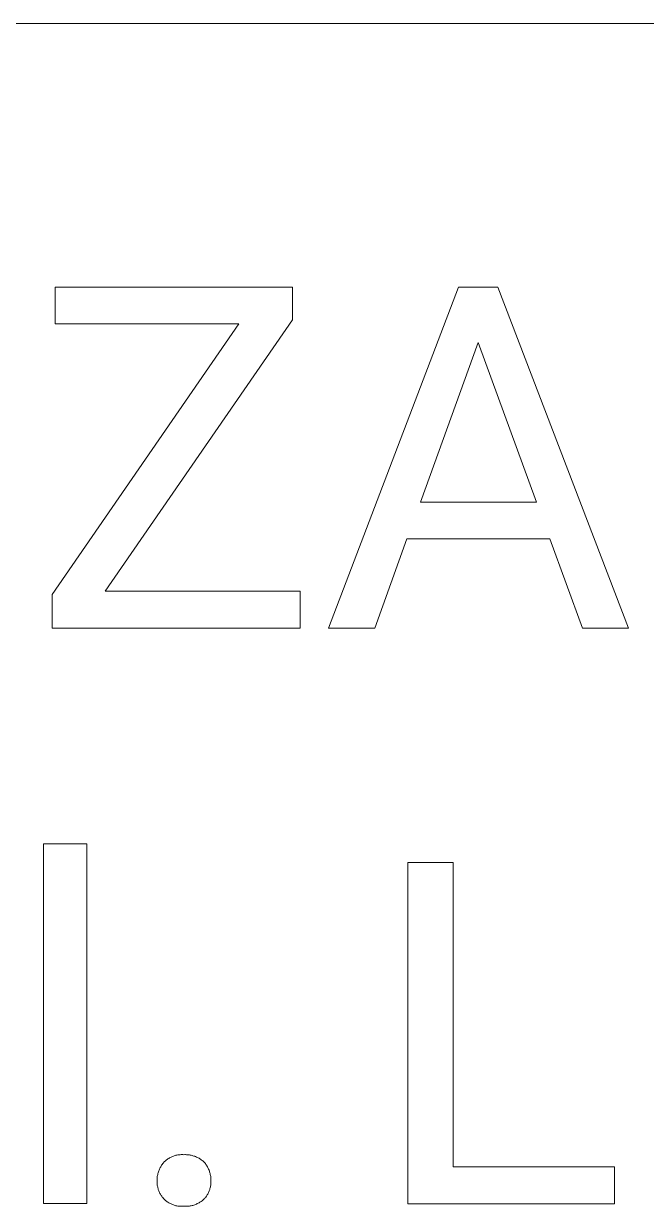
# Model space of a CAD drawing. Header units: millimetres. Extents: x 1102 to 5170, y 19 to 2862.
# Drawn here: x 3914.5 to 3984.8, y 340.7 to 474.3 of the extents above; entities that cross this region are included whole.
import ezdxf

# ---------------------------------------------------------------- set-up
doc = ezdxf.new("R2010")
doc.units = ezdxf.units.MM
doc.header["$MEASUREMENT"] = 0
doc.layers.add('Domyślny', color=7, linetype='Continuous', true_color=0x000000)

msp = doc.modelspace()

# ---------------------------------------------------------------- linework, layer by layer
at = {"layer": 'Domyślny', "color": 18, "lineweight": 15, "true_color": 0x000000}
for p, q in [((5166.08, 474.27), (3632.56, 474.27)), ((3918, 440.35), (3918, 444.51)), ((3918, 444.51), (3944.85, 444.51)), ((3944.85, 444.51), (3944.85, 440.81)), ((3948.89, 405.99), (3963.61, 444.51)), ((3963.61, 444.51), (3968.05, 444.51)), ((3968.05, 444.51), (3982.79, 405.99)), ((3917.66, 409.8), (3938.76, 440.35)), ((3938.76, 440.35), (3918, 440.35)), ((3944.85, 440.81), (3923.66, 410.14)), ((3965.83, 438.24), (3959.3, 420.22)), ((3972.4, 420.22), (3965.83, 438.24)), ((3959.3, 420.22), (3972.4, 420.22)), ((3957.77, 416.07), (3954.14, 405.99)), ((3973.9, 416.07), (3957.77, 416.07)), ((3977.59, 405.99), (3973.9, 416.07)), ((3917.66, 405.98), (3917.66, 409.8)), ((3923.66, 410.14), (3945.7, 410.14)), ((3945.7, 410.14), (3945.7, 405.98)), ((3945.7, 405.98), (3917.66, 405.98)), ((3954.14, 405.99), (3948.89, 405.99)), ((3982.79, 405.99), (3977.59, 405.99)), ((3916.7, 340.97), (3916.7, 381.61)), ((3916.7, 381.61), (3921.59, 381.61)), ((3921.59, 381.61), (3921.59, 340.97)), ((3957.87, 340.96), (3957.87, 379.49)), ((3957.87, 379.49), (3962.98, 379.49)), ((3962.98, 379.49), (3962.98, 345.12)), ((3930.68, 345.97), (3930.76, 346.03)), ((3930.76, 346.03), (3930.85, 346.08)), ((3930.85, 346.08), (3930.93, 346.13)), ((3930.93, 346.13), (3931.02, 346.18)), ((3931.02, 346.18), (3931.11, 346.22)), ((3931.11, 346.22), (3931.2, 346.27)), ((3931.2, 346.27), (3931.29, 346.3)), ((3931.29, 346.3), (3931.38, 346.34)), ((3931.38, 346.34), (3931.48, 346.37)), ((3931.48, 346.37), (3931.57, 346.4)), ((3931.57, 346.4), (3931.67, 346.43)), ((3931.67, 346.43), (3931.76, 346.45)), ((3931.76, 346.45), (3931.86, 346.47)), ((3931.86, 346.47), (3931.96, 346.48)), ((3931.96, 346.48), (3932.06, 346.49)), ((3932.06, 346.49), (3932.16, 346.5)), ((3932.16, 346.5), (3932.26, 346.51)), ((3932.26, 346.51), (3932.35, 346.51)), ((3932.35, 346.51), (3932.45, 346.51)), ((3932.45, 346.51), (3932.55, 346.5)), ((3932.55, 346.5), (3932.66, 346.51)), ((3932.66, 346.51), (3932.76, 346.51)), ((3932.76, 346.51), (3932.87, 346.5)), ((3932.87, 346.5), (3932.97, 346.5)), ((3932.97, 346.5), (3933.08, 346.49)), ((3933.08, 346.49), (3933.18, 346.47)), ((3933.18, 346.47), (3933.29, 346.46)), ((3933.29, 346.46), (3933.39, 346.44)), ((3933.39, 346.44), (3933.49, 346.41)), ((3933.49, 346.41), (3933.59, 346.38)), ((3933.59, 346.38), (3933.7, 346.35)), ((3933.7, 346.35), (3933.79, 346.32)), ((3933.79, 346.32), (3933.89, 346.28)), ((3933.89, 346.28), (3933.99, 346.24)), ((3933.99, 346.24), (3934.08, 346.19)), ((3934.08, 346.19), (3934.18, 346.14)), ((3934.18, 346.14), (3934.27, 346.09)), ((3934.27, 346.09), (3934.36, 346.04)), ((3934.36, 346.04), (3934.45, 345.98)), ((3929.72, 344.66), (3929.76, 344.76)), ((3929.76, 344.76), (3929.8, 344.86)), ((3929.8, 344.86), (3929.84, 344.95)), ((3929.84, 344.95), (3929.89, 345.05)), ((3929.89, 345.05), (3929.94, 345.14)), ((3929.94, 345.14), (3929.99, 345.23)), ((3929.99, 345.23), (3930.05, 345.32)), ((3930.05, 345.32), (3930.11, 345.4)), ((3930.11, 345.4), (3930.17, 345.49)), ((3930.17, 345.49), (3930.24, 345.57)), ((3930.24, 345.57), (3930.3, 345.65)), ((3930.3, 345.65), (3930.38, 345.72)), ((3930.38, 345.72), (3930.45, 345.78)), ((3930.45, 345.78), (3930.52, 345.85)), ((3930.52, 345.85), (3930.6, 345.91)), ((3930.6, 345.91), (3930.68, 345.97)), ((3934.45, 345.98), (3934.53, 345.92)), ((3934.53, 345.92), (3934.62, 345.85)), ((3934.62, 345.85), (3934.7, 345.79)), ((3934.7, 345.79), (3934.78, 345.72)), ((3934.78, 345.72), (3934.86, 345.65)), ((3934.86, 345.65), (3934.92, 345.57)), ((3934.92, 345.57), (3934.99, 345.49)), ((3934.99, 345.49), (3935.05, 345.4)), ((3935.05, 345.4), (3935.11, 345.32)), ((3935.11, 345.32), (3935.17, 345.23)), ((3935.17, 345.23), (3935.22, 345.14)), ((3935.22, 345.14), (3935.27, 345.05)), ((3935.27, 345.05), (3935.32, 344.95)), ((3935.32, 344.95), (3935.36, 344.86)), ((3935.36, 344.86), (3935.4, 344.76)), ((3935.4, 344.76), (3935.44, 344.66)), ((3962.98, 345.12), (3981.24, 345.12)), ((3981.24, 345.12), (3981.24, 340.96)), ((3929.53, 343.74), (3929.54, 343.85)), ((3929.53, 343.64), (3929.53, 343.74)), ((3929.53, 343.53), (3929.53, 343.64)), ((3929.53, 343.44), (3929.53, 343.53)), ((3929.53, 343.34), (3929.53, 343.44)), ((3929.54, 343.85), (3929.55, 343.95)), ((3929.55, 343.95), (3929.56, 344.06)), ((3929.56, 344.06), (3929.58, 344.16)), ((3929.58, 344.16), (3929.6, 344.26)), ((3929.6, 344.26), (3929.63, 344.36)), ((3929.63, 344.36), (3929.65, 344.46)), ((3929.65, 344.46), (3929.68, 344.56)), ((3929.68, 344.56), (3929.72, 344.66)), ((3935.44, 344.66), (3935.47, 344.57)), ((3935.47, 344.57), (3935.5, 344.46)), ((3935.5, 344.46), (3935.53, 344.36)), ((3935.53, 344.36), (3935.55, 344.26)), ((3935.55, 344.26), (3935.57, 344.16)), ((3935.57, 344.16), (3935.59, 344.06)), ((3935.59, 344.06), (3935.6, 343.95)), ((3935.6, 343.95), (3935.61, 343.85)), ((3935.61, 343.85), (3935.62, 343.74)), ((3935.62, 343.64), (3935.61, 343.53)), ((3935.61, 343.53), (3935.62, 343.44)), ((3935.62, 343.74), (3935.62, 343.64)), ((3935.62, 343.44), (3935.62, 343.34)), ((3929.54, 343.24), (3929.53, 343.34)), ((3929.55, 343.15), (3929.54, 343.24)), ((3929.56, 343.05), (3929.55, 343.15)), ((3929.58, 342.96), (3929.56, 343.05)), ((3929.6, 342.86), (3929.58, 342.96)), ((3929.62, 342.77), (3929.6, 342.86)), ((3929.64, 342.67), (3929.62, 342.77)), ((3929.67, 342.58), (3929.64, 342.67)), ((3929.7, 342.49), (3929.67, 342.58)), ((3929.74, 342.4), (3929.7, 342.49)), ((3929.78, 342.31), (3929.74, 342.4)), ((3929.82, 342.22), (3929.78, 342.31)), ((3929.86, 342.13), (3929.82, 342.22)), ((3929.91, 342.05), (3929.86, 342.13)), ((3929.95, 341.96), (3929.91, 342.05)), ((3935.26, 342.05), (3935.21, 341.96)), ((3935.3, 342.13), (3935.26, 342.05)), ((3935.34, 342.22), (3935.3, 342.13)), ((3935.38, 342.31), (3935.34, 342.22)), ((3935.42, 342.4), (3935.38, 342.31)), ((3935.45, 342.49), (3935.42, 342.4)), ((3935.49, 342.58), (3935.45, 342.49)), ((3935.51, 342.67), (3935.49, 342.58)), ((3935.54, 342.77), (3935.51, 342.67)), ((3935.56, 342.86), (3935.54, 342.77)), ((3935.58, 342.96), (3935.56, 342.86)), ((3935.59, 343.05), (3935.58, 342.96)), ((3935.6, 343.15), (3935.59, 343.05)), ((3935.61, 343.24), (3935.6, 343.15)), ((3935.62, 343.34), (3935.61, 343.24)), ((3921.59, 340.97), (3916.7, 340.97)), ((3930.01, 341.88), (3929.95, 341.96)), ((3930.06, 341.8), (3930.01, 341.88)), ((3930.12, 341.72), (3930.06, 341.8)), ((3930.18, 341.65), (3930.12, 341.72)), ((3930.24, 341.57), (3930.18, 341.65)), ((3930.3, 341.5), (3930.24, 341.57)), ((3930.38, 341.43), (3930.3, 341.5)), ((3930.45, 341.37), (3930.38, 341.43)), ((3930.52, 341.3), (3930.45, 341.37)), ((3930.6, 341.24), (3930.52, 341.3)), ((3930.68, 341.18), (3930.6, 341.24)), ((3930.76, 341.13), (3930.68, 341.18)), ((3930.85, 341.08), (3930.76, 341.13)), ((3930.93, 341.03), (3930.85, 341.08)), ((3931.02, 340.98), (3930.93, 341.03)), ((3931.11, 340.94), (3931.02, 340.98)), ((3931.2, 340.9), (3931.11, 340.94)), ((3931.29, 340.86), (3931.2, 340.9)), ((3931.38, 340.82), (3931.29, 340.86)), ((3931.48, 340.79), (3931.38, 340.82)), ((3931.57, 340.77), (3931.48, 340.79)), ((3931.67, 340.74), (3931.57, 340.77)), ((3931.77, 340.72), (3931.67, 340.74)), ((3931.86, 340.7), (3931.77, 340.72)), ((3931.96, 340.69), (3931.86, 340.7)), ((3932.06, 340.68), (3931.96, 340.69)), ((3933.08, 340.68), (3932.97, 340.67)), ((3933.18, 340.7), (3933.08, 340.68)), ((3933.29, 340.71), (3933.18, 340.7)), ((3933.39, 340.73), (3933.29, 340.71)), ((3933.49, 340.76), (3933.39, 340.73)), ((3933.59, 340.78), (3933.49, 340.76)), ((3933.69, 340.81), (3933.59, 340.78)), ((3933.79, 340.85), (3933.69, 340.81)), ((3933.89, 340.88), (3933.79, 340.85)), ((3933.99, 340.92), (3933.89, 340.88)), ((3934.08, 340.97), (3933.99, 340.92)), ((3934.18, 341.01), (3934.08, 340.97)), ((3934.27, 341.07), (3934.18, 341.01)), ((3934.36, 341.12), (3934.27, 341.07)), ((3934.45, 341.18), (3934.36, 341.12)), ((3934.53, 341.23), (3934.45, 341.18)), ((3934.62, 341.3), (3934.53, 341.23)), ((3934.7, 341.36), (3934.62, 341.3)), ((3934.78, 341.43), (3934.7, 341.36)), ((3934.86, 341.5), (3934.78, 341.43)), ((3934.92, 341.57), (3934.86, 341.5)), ((3934.98, 341.65), (3934.92, 341.57)), ((3935.04, 341.72), (3934.98, 341.65)), ((3935.1, 341.8), (3935.04, 341.72)), ((3935.15, 341.88), (3935.1, 341.8)), ((3935.21, 341.96), (3935.15, 341.88)), ((3981.24, 340.96), (3957.87, 340.96)), ((3932.16, 340.67), (3932.06, 340.68)), ((3932.26, 340.67), (3932.16, 340.67)), ((3932.36, 340.67), (3932.26, 340.67)), ((3932.45, 340.67), (3932.36, 340.67)), ((3932.55, 340.68), (3932.45, 340.67)), ((3932.66, 340.67), (3932.55, 340.68)), ((3932.76, 340.67), (3932.66, 340.67)), ((3932.87, 340.67), (3932.76, 340.67)), ((3932.97, 340.67), (3932.87, 340.67))]:
    msp.add_line(p, q, dxfattribs=at)

doc.saveas('drawing.dxf')
